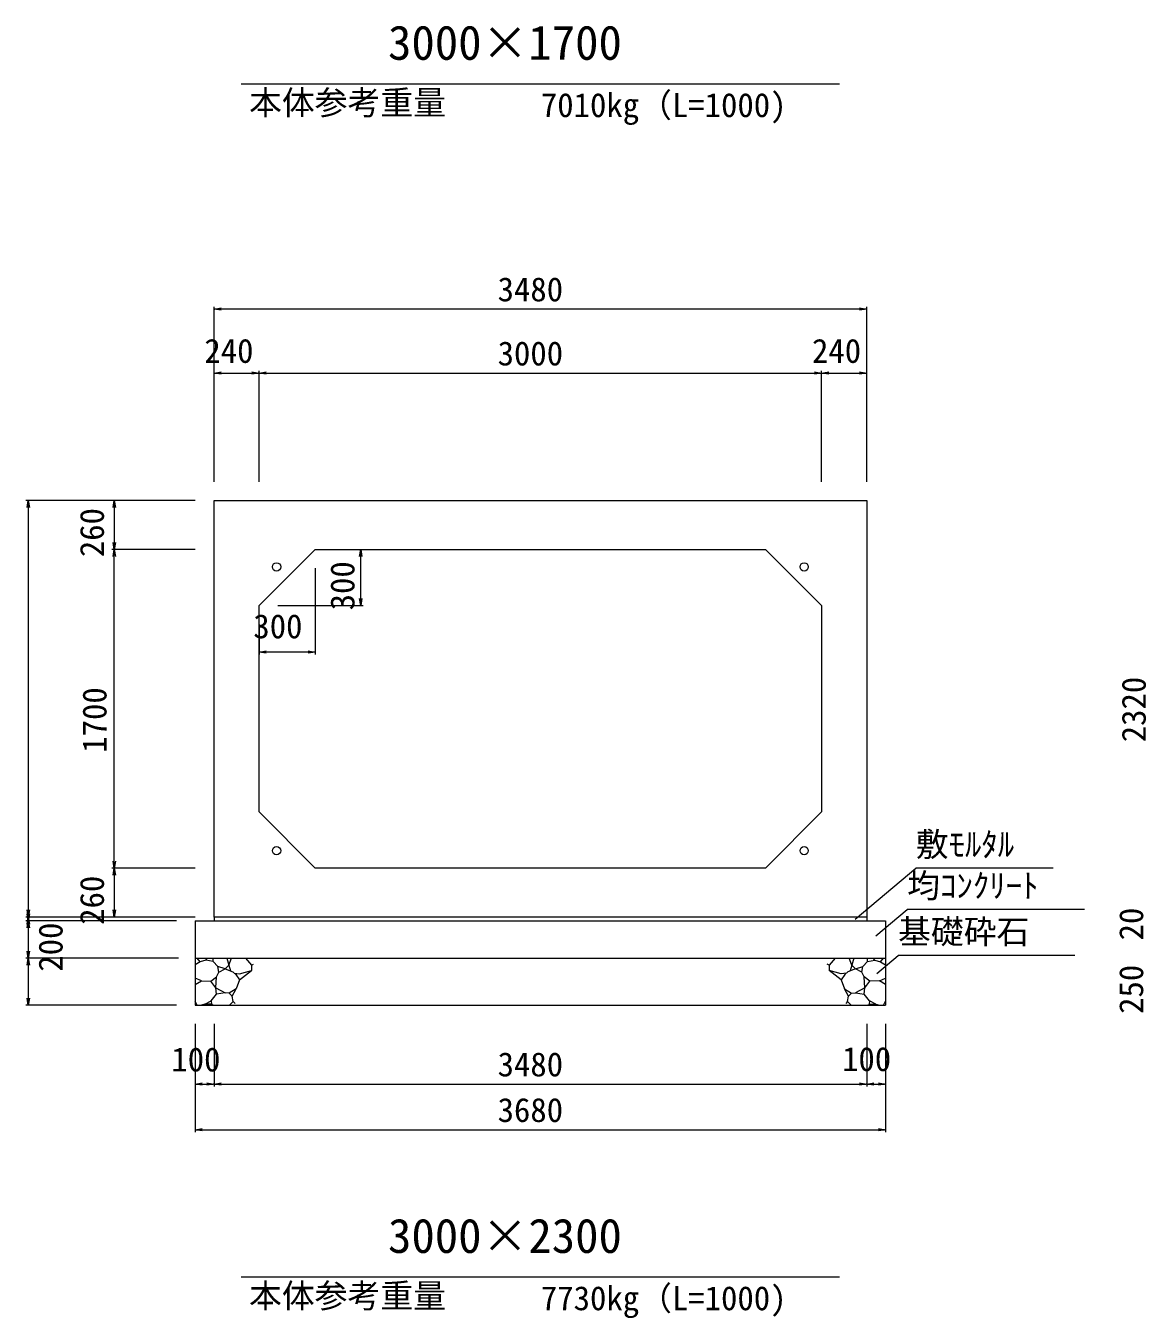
# Model space of a CAD drawing. Units: millimetres on the paper. Extents: x 0 to 841, y 0 to 594.
# Drawn here: x 165.8 to 285.3, y 298.9 to 436.7 of the extents above; entities that cross this region are included whole.
import ezdxf
from ezdxf.enums import TextEntityAlignment as Align

# ---------------------------------------------------------------- set-up
doc = ezdxf.new("R2010")
doc.units = ezdxf.units.MM
for name, color, linetype, lineweight in [('D-STR-DIM（寸法）', 7, 'Continuous', 18), ('D-STR-HTXT（旗揚げ）', 4, 'Continuous', 18), ('D-STR-STRn（構造物）', 5, 'Continuous', 18), ('D-STR（構造物外形線）', 1, 'Continuous', 18)]:
    doc.layers.add(name, color=color, linetype=linetype, lineweight=lineweight)
doc.layers.add('D-STR-TXT（文字）', color=7, linetype='Continuous')
doc.styles.add('ＭＳ ゴシック', font='')
doc.styles.get('ＭＳ ゴシック').set_extended_font_data('MS Gothic')

msp = doc.modelspace()

# ---------------------------------------------------------------- linework, layer by layer
at = {"layer": 'D-STR-DIM（寸法）'}
for p, q in [((185.873, 388.12), (185.873, 406.794)), ((185.873, 406.544), (186.623, 406.669)), ((185.873, 406.544), (185.973, 406.544)), ((186.623, 406.419), (185.873, 406.544)), ((255.373, 406.544), (185.973, 406.544)), ((254.723, 406.669), (255.473, 406.544)), ((255.473, 406.544), (254.723, 406.419)), ((255.473, 406.544), (255.373, 406.544)), ((255.473, 388.12), (255.473, 406.794)), ((185.873, 388.12), (185.873, 399.961)), ((185.873, 399.711), (186.623, 399.836)), ((185.873, 399.711), (185.973, 399.711)), ((186.623, 399.586), (185.873, 399.711)), ((185.973, 399.711), (190.573, 399.711)), ((189.923, 399.836), (190.673, 399.711)), ((190.673, 399.711), (189.923, 399.586)), ((190.673, 399.711), (190.573, 399.711)), ((190.673, 388.12), (190.673, 399.961)), ((190.673, 388.12), (190.673, 399.961)), ((190.673, 399.711), (191.423, 399.836)), ((190.673, 399.711), (190.773, 399.711)), ((191.423, 399.586), (190.673, 399.711)), ((190.773, 399.711), (250.573, 399.711)), ((249.923, 399.836), (250.673, 399.711)), ((250.673, 399.711), (249.923, 399.586)), ((250.673, 399.711), (250.573, 399.711)), ((250.673, 388.12), (250.673, 399.961)), ((250.673, 388.12), (250.673, 399.961)), ((250.673, 399.711), (251.423, 399.836)), ((250.673, 399.711), (250.773, 399.711)), ((251.423, 399.586), (250.673, 399.711)), ((250.773, 399.711), (255.373, 399.711)), ((254.723, 399.836), (255.473, 399.711)), ((255.473, 399.711), (254.723, 399.586)), ((255.473, 399.711), (255.373, 399.711)), ((255.473, 388.12), (255.473, 399.961)), ((183.873, 386.12), (165.806, 386.12)), ((165.931, 385.37), (166.056, 386.12)), ((166.056, 386.12), (166.056, 386.02)), ((166.056, 386.12), (166.181, 385.37)), ((166.056, 386.02), (166.056, 341.82)), ((183.873, 386.12), (174.979, 386.12)), ((175.104, 385.37), (175.229, 386.12)), ((175.229, 386.12), (175.229, 386.02)), ((175.229, 386.12), (175.354, 385.37)), ((175.229, 386.02), (175.229, 381.02)), ((183.873, 380.92), (174.979, 380.92)), ((183.873, 380.92), (174.979, 380.92)), ((175.229, 380.92), (175.104, 381.67)), ((175.104, 380.17), (175.229, 380.92)), ((175.354, 381.67), (175.229, 380.92)), ((175.229, 380.92), (175.229, 381.02)), ((175.229, 380.92), (175.229, 380.82)), ((175.229, 380.92), (175.354, 380.17)), ((175.229, 347.02), (175.229, 380.82)), ((198.673, 380.92), (201.778, 380.92)), ((201.403, 380.17), (201.528, 380.92)), ((201.528, 380.92), (201.528, 380.82)), ((201.528, 380.92), (201.653, 380.17)), ((201.528, 375.02), (201.528, 380.82)), ((196.673, 378.92), (196.673, 369.721)), ((192.673, 374.92), (201.778, 374.92)), ((201.528, 374.92), (201.403, 375.67)), ((201.653, 375.67), (201.528, 374.92)), ((201.528, 374.92), (201.528, 375.02)), ((190.673, 372.92), (190.673, 369.721)), ((190.673, 369.971), (191.423, 370.096)), ((190.673, 369.971), (190.773, 369.971)), ((191.423, 369.846), (190.673, 369.971)), ((196.573, 369.971), (190.773, 369.971)), ((195.923, 370.096), (196.673, 369.971)), ((196.673, 369.971), (195.923, 369.846)), ((196.673, 369.971), (196.573, 369.971)), ((175.229, 346.92), (175.104, 347.67)), ((175.354, 347.67), (175.229, 346.92)), ((183.873, 346.92), (174.979, 346.92)), ((183.873, 346.92), (174.979, 346.92)), ((175.104, 346.17), (175.229, 346.92)), ((175.229, 346.92), (175.229, 347.02)), ((175.229, 346.92), (175.229, 346.82)), ((175.229, 346.92), (175.354, 346.17)), ((175.229, 346.82), (175.229, 341.82)), ((183.873, 341.72), (165.806, 341.72)), ((183.873, 341.72), (165.806, 341.72)), ((166.056, 341.72), (165.931, 342.47)), ((166.056, 341.32), (165.931, 342.07)), ((165.931, 340.97), (166.056, 341.72)), ((166.181, 342.47), (166.056, 341.72)), ((166.181, 342.07), (166.056, 341.32)), ((166.056, 341.72), (166.056, 341.82)), ((166.056, 341.72), (166.056, 341.62)), ((166.056, 341.72), (166.181, 340.97)), ((183.873, 341.72), (174.979, 341.72)), ((175.229, 341.72), (175.104, 342.47)), ((175.354, 342.47), (175.229, 341.72)), ((175.229, 341.72), (175.229, 341.82)), ((181.873, 341.32), (165.806, 341.32)), ((181.873, 341.32), (165.806, 341.32)), ((165.931, 340.57), (166.056, 341.32)), ((166.056, 341.62), (166.056, 341.42)), ((166.056, 341.32), (166.056, 341.42)), ((166.056, 341.32), (166.056, 341.22)), ((166.056, 341.32), (166.181, 340.57)), ((166.056, 341.22), (166.056, 337.42)), ((166.056, 337.32), (165.931, 338.07)), ((166.181, 338.07), (166.056, 337.32)), ((181.873, 337.32), (165.806, 337.32)), ((182.074, 337.32), (165.806, 337.32)), ((165.931, 336.57), (166.056, 337.32)), ((166.056, 337.32), (166.056, 337.42)), ((166.056, 337.32), (166.056, 337.22)), ((166.056, 337.32), (166.181, 336.57)), ((166.056, 337.22), (166.056, 332.42)), ((181.873, 332.32), (165.806, 332.32)), ((166.056, 332.32), (165.931, 333.07)), ((166.181, 333.07), (166.056, 332.32)), ((166.056, 332.32), (166.056, 332.42)), ((183.873, 330.32), (183.873, 318.793)), ((183.873, 330.32), (183.873, 323.657)), ((185.873, 330.32), (185.873, 323.657)), ((185.873, 330.32), (185.873, 323.657)), ((255.473, 330.32), (255.473, 323.657)), ((255.473, 330.32), (255.473, 323.657)), ((257.473, 330.32), (257.473, 323.657)), ((257.473, 330.32), (257.473, 318.793)), ((183.873, 323.907), (184.623, 324.032)), ((183.873, 323.907), (183.973, 323.907)), ((184.623, 323.782), (183.873, 323.907)), ((183.973, 323.907), (185.773, 323.907)), ((185.123, 324.032), (185.873, 323.907)), ((185.873, 323.907), (185.123, 323.782)), ((185.873, 323.907), (185.773, 323.907)), ((185.873, 323.907), (186.623, 324.032)), ((185.873, 323.907), (185.973, 323.907)), ((186.623, 323.782), (185.873, 323.907)), ((185.973, 323.907), (255.373, 323.907)), ((254.723, 324.032), (255.473, 323.907)), ((255.473, 323.907), (254.723, 323.782)), ((255.473, 323.907), (255.373, 323.907)), ((255.473, 323.907), (256.223, 324.032)), ((255.473, 323.907), (255.573, 323.907)), ((256.223, 323.782), (255.473, 323.907)), ((255.573, 323.907), (257.373, 323.907)), ((256.723, 324.032), (257.473, 323.907)), ((257.473, 323.907), (256.723, 323.782)), ((257.473, 323.907), (257.373, 323.907)), ((183.873, 319.043), (184.623, 319.168)), ((183.873, 319.043), (183.973, 319.043)), ((184.623, 318.918), (183.873, 319.043)), ((183.973, 319.043), (257.373, 319.043)), ((256.723, 319.168), (257.473, 319.043)), ((257.473, 319.043), (256.723, 318.918)), ((257.473, 319.043), (257.373, 319.043))]:
    msp.add_line(p, q, dxfattribs=at)
at = {"layer": 'D-STR-HTXT（旗揚げ）'}
for p, q in [((188.781, 430.57), (252.565, 430.57)), ((254.229, 341.475), (260.707, 346.918)), ((275.368, 346.918), (260.707, 346.918)), ((256.446, 339.705), (259.794, 342.518)), ((278.72, 342.518), (259.794, 342.518)), ((256.565, 335.715), (258.819, 337.61)), ((277.683, 337.61), (258.819, 337.61)), ((188.781, 303.355), (252.565, 303.355))]:
    msp.add_line(p, q, dxfattribs=at)
at = {"layer": 'D-STR-STRn（構造物）'}
for p, q in [((185.873, 341.72), (185.873, 341.32)), ((255.473, 341.72), (255.473, 341.32)), ((183.873, 341.32), (257.473, 341.32)), ((183.873, 341.32), (183.873, 332.32)), ((257.473, 341.32), (257.473, 332.32)), ((183.873, 337.32), (257.473, 337.32)), ((184.405, 336.925), (183.873, 336.611)), ((184.405, 336.925), (184.074, 337.32)), ((184.99, 337.113), (184.405, 336.925)), ((184.99, 337.113), (185.182, 337.32)), ((185.799, 336.983), (184.99, 337.113)), ((185.799, 336.983), (185.78, 337.32)), ((186.286, 336.452), (185.799, 336.983)), ((186.375, 335.832), (186.286, 336.452)), ((187.059, 336.186), (186.286, 336.452)), ((187.461, 336.602), (187.059, 336.186)), ((187.234, 337.32), (187.461, 336.602)), ((187.461, 336.602), (187.741, 337.32)), ((187.461, 336.602), (187.618, 335.979)), ((189.236, 337.32), (189.882, 336.599)), ((189.882, 336.599), (190.101, 336.709)), ((189.882, 336.599), (189.882, 336.008)), ((251.464, 336.599), (251.246, 336.709)), ((252.111, 337.32), (251.464, 336.599)), ((251.464, 336.599), (251.464, 336.008)), ((253.885, 336.602), (253.605, 337.32)), ((253.885, 336.602), (253.729, 335.979)), ((254.112, 337.32), (253.885, 336.602)), ((253.885, 336.602), (254.287, 336.186)), ((254.287, 336.186), (255.06, 336.452)), ((254.972, 335.832), (255.06, 336.452)), ((255.06, 336.452), (255.548, 336.983)), ((255.548, 336.983), (255.566, 337.32)), ((255.548, 336.983), (256.356, 337.113)), ((256.356, 337.113), (256.165, 337.32)), ((256.356, 337.113), (256.941, 336.925)), ((256.941, 336.925), (257.273, 337.32)), ((256.941, 336.925), (257.473, 336.611)), ((184.521, 334.91), (183.873, 335.183)), ((183.873, 334.542), (184.521, 334.91)), ((184.521, 334.91), (185.54, 334.893)), ((185.54, 334.893), (186.139, 335.36)), ((186.069, 334.16), (185.54, 334.893)), ((186.069, 334.16), (186.139, 335.36)), ((186.139, 335.36), (186.375, 335.832)), ((186.375, 335.832), (187.059, 336.186)), ((187.059, 336.186), (187.886, 335.88)), ((187.886, 335.88), (188.192, 335.589)), ((188.039, 335.734), (188.6, 335.68)), ((188.192, 335.589), (188.606, 335.038)), ((188.606, 335.038), (188.242, 334.067)), ((188.6, 335.68), (189.882, 336.008)), ((188.606, 335.038), (189.882, 336.008)), ((189.882, 336.008), (189.907, 336.003)), ((251.464, 336.008), (251.439, 336.003)), ((252.746, 335.68), (251.464, 336.008)), ((252.741, 335.038), (251.464, 336.008)), ((253.154, 335.589), (252.741, 335.038)), ((252.741, 335.038), (253.104, 334.067)), ((253.307, 335.734), (252.746, 335.68)), ((253.46, 335.88), (253.154, 335.589)), ((254.287, 336.186), (253.46, 335.88)), ((254.972, 335.832), (254.287, 336.186)), ((255.207, 335.36), (254.972, 335.832)), ((255.278, 334.16), (255.207, 335.36)), ((255.807, 334.893), (255.207, 335.36)), ((255.278, 334.16), (255.807, 334.893)), ((256.825, 334.91), (255.807, 334.893)), ((256.825, 334.91), (257.473, 335.183)), ((257.473, 334.542), (256.825, 334.91)), ((185.582, 332.786), (186.132, 333.483)), ((186.132, 333.483), (186.069, 334.16)), ((186.069, 334.16), (187.062, 333.622)), ((187.062, 333.622), (186.132, 333.483)), ((187.481, 333.59), (187.062, 333.622)), ((188.242, 334.067), (187.481, 333.59)), ((187.481, 333.59), (187.798, 333.266)), ((187.798, 333.266), (188.242, 334.067)), ((253.549, 333.266), (253.104, 334.067)), ((253.104, 334.067), (253.865, 333.59)), ((253.865, 333.59), (253.549, 333.266)), ((253.865, 333.59), (254.285, 333.622)), ((255.278, 334.16), (254.285, 333.622)), ((254.285, 333.622), (255.214, 333.483)), ((255.214, 333.483), (255.278, 334.16)), ((255.764, 332.786), (255.214, 333.483)), ((184.087, 332.32), (183.873, 332.765)), ((183.873, 332.32), (257.473, 332.32)), ((184.9, 332.412), (184.521, 332.32)), ((184.9, 332.412), (185.582, 332.786)), ((185.528, 332.435), (184.9, 332.412)), ((185.791, 332.32), (185.528, 332.435)), ((185.582, 332.786), (185.595, 332.437)), ((187.54, 332.32), (187.916, 332.696)), ((187.916, 332.696), (187.798, 333.266)), ((187.916, 332.696), (188.111, 332.515)), ((253.43, 332.696), (253.235, 332.515)), ((253.43, 332.696), (253.549, 333.266)), ((253.807, 332.32), (253.43, 332.696)), ((255.556, 332.32), (255.818, 332.435)), ((255.764, 332.786), (255.751, 332.437)), ((256.447, 332.412), (255.764, 332.786)), ((255.818, 332.435), (256.447, 332.412)), ((256.447, 332.412), (256.826, 332.32)), ((257.26, 332.32), (257.473, 332.765))]:
    msp.add_line(p, q, dxfattribs=at)
at = {"layer": 'D-STR（構造物外形線）'}
for p, q in [((185.873, 386.12), (255.473, 386.12)), ((185.873, 341.72), (185.873, 386.12)), ((255.473, 386.12), (255.473, 341.72)), ((190.673, 374.92), (196.673, 380.92)), ((196.673, 380.92), (244.673, 380.92)), ((244.673, 380.92), (250.673, 374.92)), ((190.673, 352.92), (190.673, 374.92)), ((250.673, 374.92), (250.673, 352.92)), ((196.673, 346.92), (190.673, 352.92)), ((250.673, 352.92), (244.673, 346.92)), ((244.673, 346.92), (196.673, 346.92)), ((255.473, 341.72), (185.873, 341.72))]:
    msp.add_line(p, q, dxfattribs=at)
for centre in [(192.542, 379.051), (248.805, 379.051), (192.542, 348.789), (248.805, 348.789)]:
    msp.add_circle(centre, 0.44, dxfattribs=at)

# ---------------------------------------------------------------- texts
at = {"layer": 'D-STR-DIM（寸法）', "style": 'ＭＳ ゴシック'}
for s, p in [('3480', (216.116, 406.594)), ('240', (184.844, 400.036)), ('3000', (216.116, 399.761)), ('240', (249.644, 400.036)), ('300', (190.068, 370.666)), ('100', (181.321, 324.482)), ('3480', (216.116, 323.957)), ('100', (252.85, 324.524)), ('3680', (216.116, 319.093))]:
    msp.add_text(s, height=2.566, dxfattribs=at).set_placement(p, align=Align.BOTTOM_LEFT)
for s, p in [('260', (174.904, 380.091)), ('300', (201.62, 374.418)), ('2320', (286.006, 360.354)), ('1700', (175.179, 359.238)), ('260', (174.904, 340.891)), ('20', (285.731, 339.228)), ('200', (170.493, 335.891)), ('250', (285.731, 331.391))]:
    msp.add_text(s, height=2.566, rotation=90, dxfattribs=at).set_placement(p, align=Align.BOTTOM_LEFT)
at = {"layer": 'D-STR-TXT（文字）', "style": 'ＭＳ ゴシック'}
for s, height, p in [('3000×1700', 3.666, (204.43, 432.019)), ('本体参考重量', 2.566, (189.612, 426.503)), ('7010kg（L=1000)', 2.566, (220.732, 426.239)), ('敷ﾓﾙﾀﾙ', 2.566, (260.707, 347.418)), ('均ｺﾝｸﾘｰﾄ', 2.566, (259.794, 343.018)), ('基礎砕石', 2.566, (258.819, 338.11)), ('3000×2300', 3.666, (204.43, 304.804)), ('本体参考重量', 2.566, (189.612, 299.288)), ('7730kg（L=1000)', 2.566, (220.732, 299.025))]:
    msp.add_text(s, height=height, dxfattribs=at).set_placement(p, align=Align.BOTTOM_LEFT)

doc.saveas('drawing.dxf')
